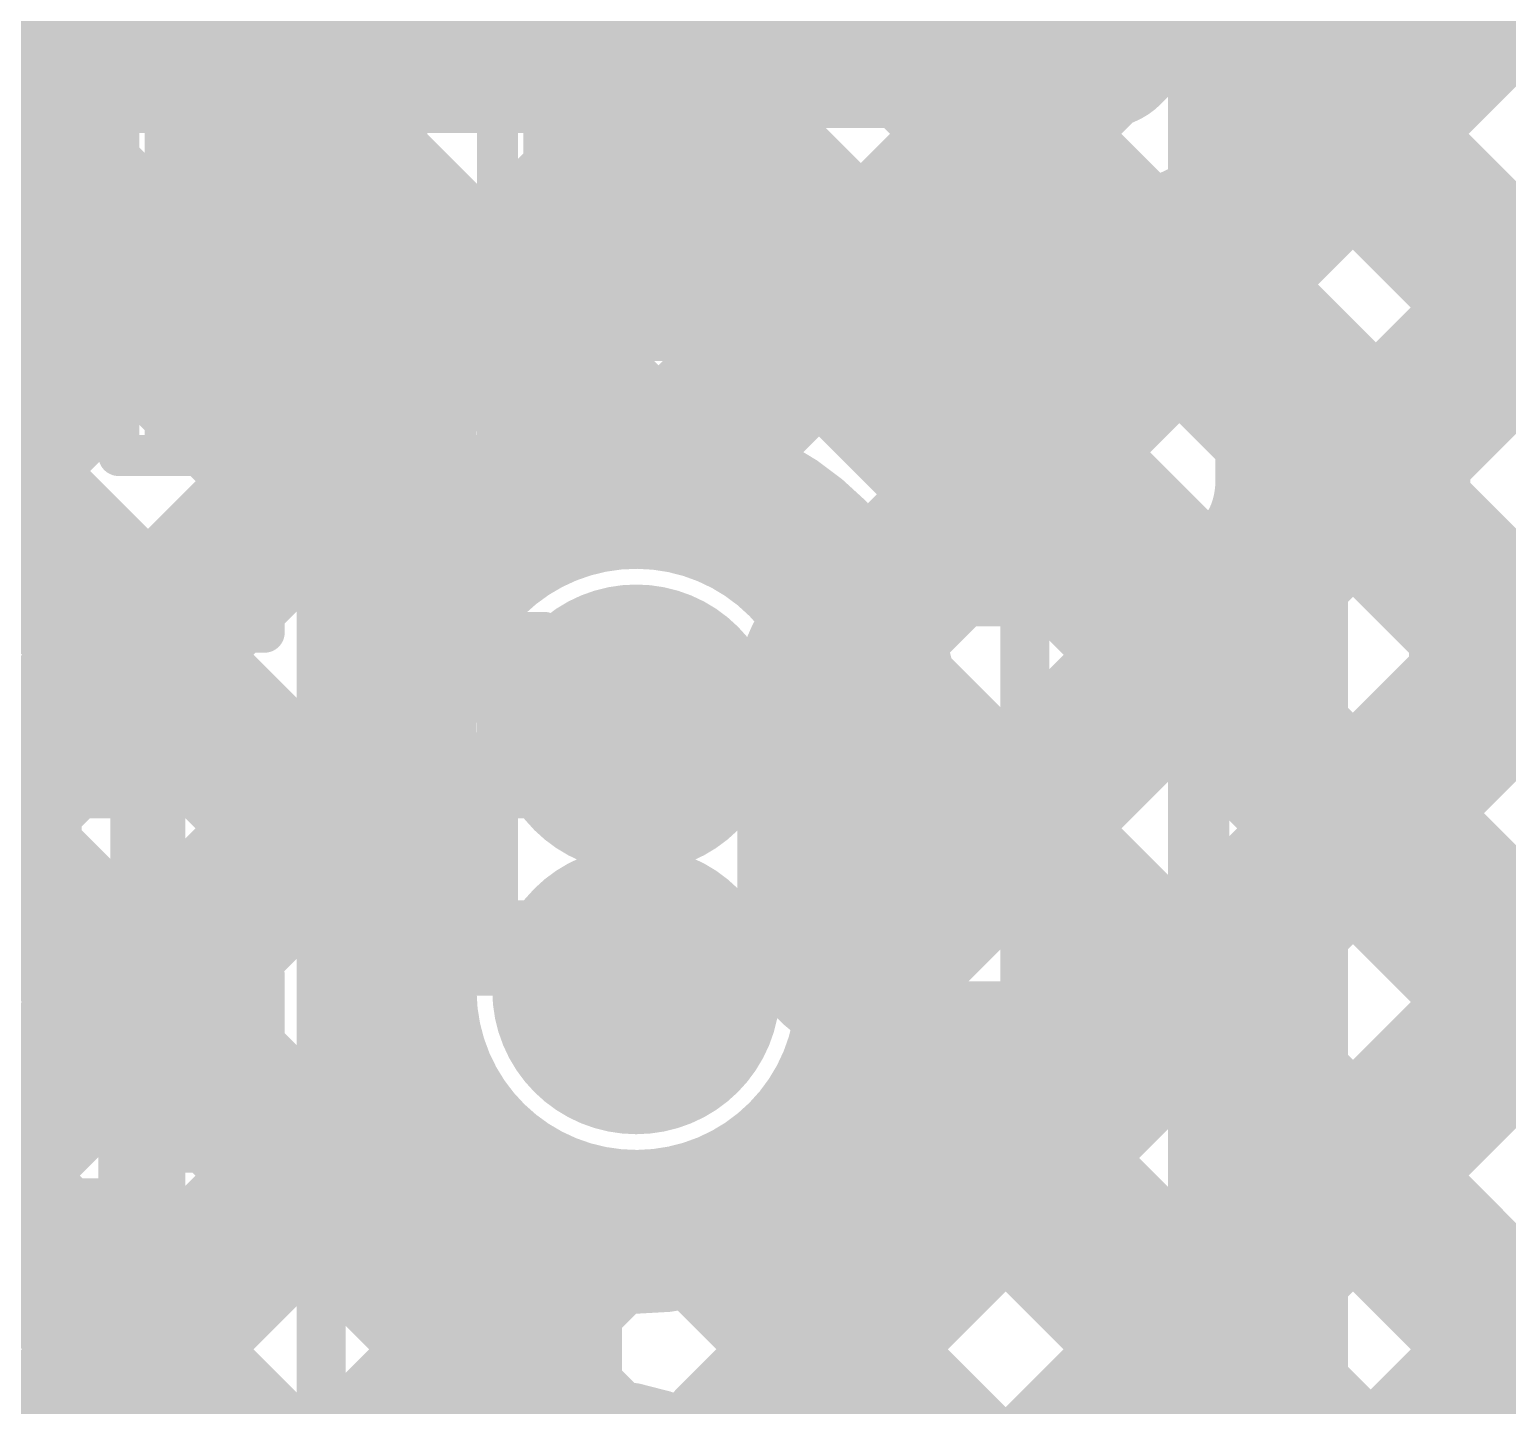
# Model space of a CAD drawing. Header units: millimetres. Extents: x 13 to 259, y -2 to 326.
# Drawn here: x 139.743 to 143.354, y 93.201 to 96.563 of the extents above; entities that cross this region are included whole.
import ezdxf

# ---------------------------------------------------------------- set-up
doc = ezdxf.new("R2010")
doc.units = ezdxf.units.MM
for name, color, linetype in [('BottomLayer', 5, 'Continuous'), ('BottomSolder', 6, 'Continuous'), ('ConnectLayer', 7, 'Continuous'), ('DrillDrawing', 1, 'Continuous'), ('Mechanical14', 56, 'Continuous'), ('MidLayer1', 16, 'Continuous'), ('MidLayer2', 76, 'Continuous'), ('MidLayer3', 90, 'Continuous'), ('MidLayer4', 156, 'Continuous'), ('MidLayer5', 130, 'Continuous'), ('MidLayer6', 216, 'Continuous'), ('MultiLayer', 9, 'Continuous'), ('TopLayer', 1, 'Continuous'), ('TopOverlay', 2, 'Continuous'), ('TopSolder', 216, 'Continuous')]:
    doc.layers.add(name, color=color, linetype=linetype)

# ---------------------------------------------------------------- blocks, each defined once
blk = doc.blocks.new('SAMTEC_ASP_127797_01_185')
at = {"layer": 'Mechanical14', "const_width": 0.1}
for points in [[(5.6134, 7.0866, -0.414214), (5.8674, 7.3406)], [(6.8326, 7.3406, -0.414214), (7.0866, 7.0866)], [(8.1534, 7.0866, -0.414214), (8.4074, 7.3406)], [(7.3406, 6.1722, -0.414214), (7.0866, 6.4262)], [(7.3406, 6.1722, -0.414214), (7.0866, 6.4262)], [(8.1534, 6.4262, -0.414214), (7.8994, 6.1722)], [(8.1534, 6.4262, -0.414214), (7.8994, 6.1722)]]:
    blk.add_lwpolyline(points, format="xyb", dxfattribs=at)
for points in [[(6.8326, 7.3406), (5.8674, 7.3406)], [(6.8326, 7.3406), (5.8674, 7.3406)], [(9.3726, 7.3406), (8.4074, 7.3406)], [(9.3726, 7.3406), (8.4074, 7.3406)], [(7.0866, 6.4262), (7.0866, 7.0866)], [(7.0866, 6.4262), (7.0866, 7.0866)], [(8.1534, 6.4262), (8.1534, 7.0866)], [(8.1534, 6.4262), (8.1534, 7.0866)], [(7.8994, 6.1722), (7.3406, 6.1722)], [(7.8994, 6.1722), (7.3406, 6.1722)], [(6.6548, 5.7404), (6.0452, 5.7404)], [(6.6548, 5.7404), (6.0452, 5.7404)], [(6.0452, 5.5994), (6.0452, 5.7404)], [(6.6548, 5.5994), (6.6548, 5.7404)], [(7.9248, 5.7404), (7.3152, 5.7404)], [(7.9248, 5.7404), (7.3152, 5.7404)], [(7.3152, 5.5994), (7.3152, 5.7404)], [(7.9248, 5.5994), (7.9248, 5.7404)], [(9.1948, 5.7404), (8.5852, 5.7404)], [(9.1948, 5.7404), (8.5852, 5.7404)], [(8.5852, 5.5994), (8.5852, 5.7404)], [(6.0452, 5.5994), (5.9309, 5.5994)], [(5.9309, 5.2438), (5.9309, 5.5994)], [(6.7691, 5.5994), (6.6548, 5.5994)], [(6.7691, 5.2438), (6.7691, 5.5994)], [(7.3152, 5.5994), (7.2009, 5.5994)], [(7.2009, 5.2438), (7.2009, 5.5994)], [(8.0391, 5.5994), (7.9248, 5.5994)], [(8.0391, 5.2438), (8.0391, 5.5994)], [(8.5852, 5.5994), (8.4709, 5.5994)], [(8.4709, 5.2438), (8.4709, 5.5994)], [(6.7691, 5.4864), (5.9309, 5.4864)], [(6.7691, 5.4864), (5.9309, 5.4864)], [(8.0391, 5.4864), (7.2009, 5.4864)], [(8.0391, 5.4864), (7.2009, 5.4864)], [(9.3091, 5.4864), (8.4709, 5.4864)], [(9.3091, 5.4864), (8.4709, 5.4864)], [(5.9309, 5.2438), (5.4991, 5.2438)], [(7.2009, 5.2438), (6.7691, 5.2438)], [(8.4709, 5.2438), (8.0391, 5.2438)], [(5.9309, 4.9162), (5.4991, 4.9162)], [(5.9309, 4.5606), (5.9309, 4.9162)], [(7.2009, 4.9162), (6.7691, 4.9162)], [(6.7691, 4.5606), (6.7691, 4.9162)], [(7.2009, 4.5606), (7.2009, 4.9162)], [(8.0391, 4.5606), (8.0391, 4.9162)], [(8.4709, 4.9162), (8.0391, 4.9162)], [(8.4709, 4.5606), (8.4709, 4.9162)], [(6.7691, 4.6736), (5.9309, 4.6736)], [(8.0391, 4.6736), (7.2009, 4.6736)], [(9.3091, 4.6736), (8.4709, 4.6736)], [(6.0452, 4.5606), (5.9309, 4.5606)], [(6.0452, 4.4196), (6.0452, 4.5606)], [(6.6548, 4.4196), (6.6548, 4.5606)], [(6.7691, 4.5606), (6.6548, 4.5606)], [(7.3152, 4.5606), (7.2009, 4.5606)], [(7.3152, 4.4196), (7.3152, 4.5606)], [(7.9248, 4.4196), (7.9248, 4.5606)], [(8.0391, 4.5606), (7.9248, 4.5606)], [(8.5852, 4.5606), (8.4709, 4.5606)], [(8.5852, 4.4196), (8.5852, 4.5606)], [(6.6548, 4.4196), (6.0452, 4.4196)], [(7.9248, 4.4196), (7.3152, 4.4196)], [(9.1948, 4.4196), (8.5852, 4.4196)]]:
    blk.add_lwpolyline(points, dxfattribs=at)
at = {"layer": 'Mechanical14', "const_width": 0.05}
for points in [[(5.8424, 7.3406, 1), (5.8924, 7.3406, 1)], [(5.8424, 7.3406, 1), (5.8924, 7.3406, 1)], [(5.8424, 7.3406, 1), (5.8924, 7.3406, 1)], [(6.8076, 7.3406, 1), (6.8576, 7.3406, 1)], [(6.8076, 7.3406, 1), (6.8576, 7.3406, 1)], [(6.8076, 7.3406, 1), (6.8576, 7.3406, 1)], [(8.3824, 7.3406, 1), (8.4324, 7.3406, 1)], [(8.3824, 7.3406, 1), (8.4324, 7.3406, 1)], [(8.3824, 7.3406, 1), (8.4324, 7.3406, 1)], [(7.0616, 7.0866, 1), (7.1116, 7.0866, 1)], [(7.0616, 7.0866, 1), (7.1116, 7.0866, 1)], [(7.0616, 7.0866, 1), (7.1116, 7.0866, 1)], [(8.1284, 7.0866, 1), (8.1784, 7.0866, 1)], [(8.1284, 7.0866, 1), (8.1784, 7.0866, 1)], [(8.1284, 7.0866, 1), (8.1784, 7.0866, 1)], [(7.0616, 6.4262, 1), (7.1116, 6.4262, 1)], [(7.0616, 6.4262, 1), (7.1116, 6.4262, 1)], [(7.0616, 6.4262, 1), (7.1116, 6.4262, 1)], [(7.0616, 6.4262, 1), (7.1116, 6.4262, 1)], [(8.1284, 6.4262, 1), (8.1784, 6.4262, 1)], [(8.1284, 6.4262, 1), (8.1784, 6.4262, 1)], [(8.1284, 6.4262, 1), (8.1784, 6.4262, 1)], [(8.1284, 6.4262, 1), (8.1784, 6.4262, 1)], [(7.3156, 6.1722, 1), (7.3656, 6.1722, 1)], [(7.3156, 6.1722, 1), (7.3656, 6.1722, 1)], [(7.3156, 6.1722, 1), (7.3656, 6.1722, 1)], [(7.3156, 6.1722, 1), (7.3656, 6.1722, 1)], [(7.8744, 6.1722, 1), (7.9244, 6.1722, 1)], [(7.8744, 6.1722, 1), (7.9244, 6.1722, 1)], [(7.8744, 6.1722, 1), (7.9244, 6.1722, 1)], [(7.8744, 6.1722, 1), (7.9244, 6.1722, 1)], [(6.0202, 5.7404, 1), (6.0702, 5.7404, 1)], [(6.0202, 5.7404, 1), (6.0702, 5.7404, 1)], [(6.0202, 5.7404, 1), (6.0702, 5.7404, 1)], [(6.6298, 5.7404, 1), (6.6798, 5.7404, 1)], [(6.6298, 5.7404, 1), (6.6798, 5.7404, 1)], [(6.6298, 5.7404, 1), (6.6798, 5.7404, 1)], [(7.2902, 5.7404, 1), (7.3402, 5.7404, 1)], [(7.2902, 5.7404, 1), (7.3402, 5.7404, 1)], [(7.2902, 5.7404, 1), (7.3402, 5.7404, 1)], [(7.8998, 5.7404, 1), (7.9498, 5.7404, 1)], [(7.8998, 5.7404, 1), (7.9498, 5.7404, 1)], [(7.8998, 5.7404, 1), (7.9498, 5.7404, 1)], [(8.5602, 5.7404, 1), (8.6102, 5.7404, 1)], [(8.5602, 5.7404, 1), (8.6102, 5.7404, 1)], [(8.5602, 5.7404, 1), (8.6102, 5.7404, 1)], [(5.9059, 5.5994, 1), (5.9559, 5.5994, 1)], [(5.9059, 5.5994, 1), (5.9559, 5.5994, 1)], [(6.0202, 5.5994, 1), (6.0702, 5.5994, 1)], [(6.0202, 5.5994, 1), (6.0702, 5.5994, 1)], [(6.6298, 5.5994, 1), (6.6798, 5.5994, 1)], [(6.6298, 5.5994, 1), (6.6798, 5.5994, 1)], [(6.7441, 5.5994, 1), (6.7941, 5.5994, 1)], [(6.7441, 5.5994, 1), (6.7941, 5.5994, 1)], [(7.1759, 5.5994, 1), (7.2259, 5.5994, 1)], [(7.1759, 5.5994, 1), (7.2259, 5.5994, 1)], [(7.2902, 5.5994, 1), (7.3402, 5.5994, 1)], [(7.2902, 5.5994, 1), (7.3402, 5.5994, 1)], [(7.8998, 5.5994, 1), (7.9498, 5.5994, 1)], [(7.8998, 5.5994, 1), (7.9498, 5.5994, 1)], [(8.0141, 5.5994, 1), (8.0641, 5.5994, 1)], [(8.0141, 5.5994, 1), (8.0641, 5.5994, 1)], [(8.4459, 5.5994, 1), (8.4959, 5.5994, 1)], [(8.4459, 5.5994, 1), (8.4959, 5.5994, 1)], [(8.5602, 5.5994, 1), (8.6102, 5.5994, 1)], [(8.5602, 5.5994, 1), (8.6102, 5.5994, 1)], [(5.9059, 5.4864, 1), (5.9559, 5.4864, 1)], [(5.9059, 5.4864, 1), (5.9559, 5.4864, 1)], [(6.7441, 5.4864, 1), (6.7941, 5.4864, 1)], [(6.7441, 5.4864, 1), (6.7941, 5.4864, 1)], [(7.1759, 5.4864, 1), (7.2259, 5.4864, 1)], [(7.1759, 5.4864, 1), (7.2259, 5.4864, 1)], [(8.0141, 5.4864, 1), (8.0641, 5.4864, 1)], [(8.0141, 5.4864, 1), (8.0641, 5.4864, 1)], [(8.4459, 5.4864, 1), (8.4959, 5.4864, 1)], [(8.4459, 5.4864, 1), (8.4959, 5.4864, 1)], [(5.9059, 5.2438, 1), (5.9559, 5.2438, 1)], [(5.9059, 5.2438, 1), (5.9559, 5.2438, 1)], [(6.7441, 5.2438, 1), (6.7941, 5.2438, 1)], [(6.7441, 5.2438, 1), (6.7941, 5.2438, 1)], [(7.1759, 5.2438, 1), (7.2259, 5.2438, 1)], [(7.1759, 5.2438, 1), (7.2259, 5.2438, 1)], [(8.0141, 5.2438, 1), (8.0641, 5.2438, 1)], [(8.0141, 5.2438, 1), (8.0641, 5.2438, 1)], [(8.4459, 5.2438, 1), (8.4959, 5.2438, 1)], [(8.4459, 5.2438, 1), (8.4959, 5.2438, 1)], [(5.9059, 4.9162, 1), (5.9559, 4.9162, 1)], [(5.9059, 4.9162, 1), (5.9559, 4.9162, 1)], [(6.7441, 4.9162, 1), (6.7941, 4.9162, 1)], [(6.7441, 4.9162, 1), (6.7941, 4.9162, 1)], [(7.1759, 4.9162, 1), (7.2259, 4.9162, 1)], [(7.1759, 4.9162, 1), (7.2259, 4.9162, 1)], [(8.0141, 4.9162, 1), (8.0641, 4.9162, 1)], [(8.0141, 4.9162, 1), (8.0641, 4.9162, 1)], [(8.4459, 4.9162, 1), (8.4959, 4.9162, 1)], [(8.4459, 4.9162, 1), (8.4959, 4.9162, 1)], [(5.9059, 4.6736, 1), (5.9559, 4.6736, 1)], [(6.7441, 4.6736, 1), (6.7941, 4.6736, 1)], [(7.1759, 4.6736, 1), (7.2259, 4.6736, 1)], [(8.0141, 4.6736, 1), (8.0641, 4.6736, 1)], [(8.4459, 4.6736, 1), (8.4959, 4.6736, 1)], [(5.9059, 4.5606, 1), (5.9559, 4.5606, 1)], [(5.9059, 4.5606, 1), (5.9559, 4.5606, 1)], [(6.0202, 4.5606, 1), (6.0702, 4.5606, 1)], [(6.0202, 4.5606, 1), (6.0702, 4.5606, 1)], [(6.6298, 4.5606, 1), (6.6798, 4.5606, 1)], [(6.6298, 4.5606, 1), (6.6798, 4.5606, 1)], [(6.7441, 4.5606, 1), (6.7941, 4.5606, 1)], [(6.7441, 4.5606, 1), (6.7941, 4.5606, 1)], [(7.1759, 4.5606, 1), (7.2259, 4.5606, 1)], [(7.1759, 4.5606, 1), (7.2259, 4.5606, 1)], [(7.2902, 4.5606, 1), (7.3402, 4.5606, 1)], [(7.2902, 4.5606, 1), (7.3402, 4.5606, 1)], [(7.8998, 4.5606, 1), (7.9498, 4.5606, 1)], [(7.8998, 4.5606, 1), (7.9498, 4.5606, 1)], [(8.0141, 4.5606, 1), (8.0641, 4.5606, 1)], [(8.0141, 4.5606, 1), (8.0641, 4.5606, 1)], [(8.4459, 4.5606, 1), (8.4959, 4.5606, 1)], [(8.4459, 4.5606, 1), (8.4959, 4.5606, 1)], [(8.5602, 4.5606, 1), (8.6102, 4.5606, 1)], [(8.5602, 4.5606, 1), (8.6102, 4.5606, 1)], [(6.0202, 4.4196, 1), (6.0702, 4.4196, 1)], [(6.0202, 4.4196, 1), (6.0702, 4.4196, 1)], [(6.6298, 4.4196, 1), (6.6798, 4.4196, 1)], [(6.6298, 4.4196, 1), (6.6798, 4.4196, 1)], [(7.2902, 4.4196, 1), (7.3402, 4.4196, 1)], [(7.2902, 4.4196, 1), (7.3402, 4.4196, 1)], [(7.8998, 4.4196, 1), (7.9498, 4.4196, 1)], [(7.8998, 4.4196, 1), (7.9498, 4.4196, 1)], [(8.5602, 4.4196, 1), (8.6102, 4.4196, 1)], [(8.5602, 4.4196, 1), (8.6102, 4.4196, 1)]]:
    blk.add_lwpolyline(points, format="xyb", close=True, dxfattribs=at)
at = {"layer": 'TopOverlay', "const_width": 0.2}
for points in [[(5.6134, 7.0866, -0.414214), (5.8674, 7.3406)], [(6.8326, 7.3406, -0.414214), (7.0866, 7.0866)], [(8.1534, 7.0866, -0.414214), (8.4074, 7.3406)], [(7.3406, 6.1722, -0.414214), (7.0866, 6.4262)], [(7.3406, 6.1722, -0.414214), (7.0866, 6.4262)], [(8.1534, 6.4262, -0.414214), (7.8994, 6.1722)], [(8.1534, 6.4262, -0.414214), (7.8994, 6.1722)]]:
    blk.add_lwpolyline(points, format="xyb", dxfattribs=at)
for points in [[(6.8326, 7.3406), (5.8674, 7.3406)], [(6.8326, 7.3406), (5.8674, 7.3406)], [(9.3726, 7.3406), (8.4074, 7.3406)], [(9.3726, 7.3406), (8.4074, 7.3406)], [(7.0866, 6.4262), (7.0866, 7.0866)], [(7.0866, 6.4262), (7.0866, 7.0866)], [(8.1534, 6.4262), (8.1534, 7.0866)], [(8.1534, 6.4262), (8.1534, 7.0866)], [(7.8994, 6.1722), (7.3406, 6.1722)], [(7.8994, 6.1722), (7.3406, 6.1722)]]:
    blk.add_lwpolyline(points, dxfattribs=at)
at = {"layer": 'TopOverlay', "const_width": 0.1}
for points in [[(5.8174, 7.3406, 1), (5.9174, 7.3406, 1)], [(5.8174, 7.3406, 1), (5.9174, 7.3406, 1)], [(5.8174, 7.3406, 1), (5.9174, 7.3406, 1)], [(6.7826, 7.3406, 1), (6.8826, 7.3406, 1)], [(6.7826, 7.3406, 1), (6.8826, 7.3406, 1)], [(6.7826, 7.3406, 1), (6.8826, 7.3406, 1)], [(8.3574, 7.3406, 1), (8.4574, 7.3406, 1)], [(8.3574, 7.3406, 1), (8.4574, 7.3406, 1)], [(8.3574, 7.3406, 1), (8.4574, 7.3406, 1)], [(7.0366, 7.0866, 1), (7.1366, 7.0866, 1)], [(7.0366, 7.0866, 1), (7.1366, 7.0866, 1)], [(7.0366, 7.0866, 1), (7.1366, 7.0866, 1)], [(8.1034, 7.0866, 1), (8.2034, 7.0866, 1)], [(8.1034, 7.0866, 1), (8.2034, 7.0866, 1)], [(8.1034, 7.0866, 1), (8.2034, 7.0866, 1)], [(7.0366, 6.4262, 1), (7.1366, 6.4262, 1)], [(7.0366, 6.4262, 1), (7.1366, 6.4262, 1)], [(7.0366, 6.4262, 1), (7.1366, 6.4262, 1)], [(7.0366, 6.4262, 1), (7.1366, 6.4262, 1)], [(8.1034, 6.4262, 1), (8.2034, 6.4262, 1)], [(8.1034, 6.4262, 1), (8.2034, 6.4262, 1)], [(8.1034, 6.4262, 1), (8.2034, 6.4262, 1)], [(8.1034, 6.4262, 1), (8.2034, 6.4262, 1)], [(7.2906, 6.1722, 1), (7.3906, 6.1722, 1)], [(7.2906, 6.1722, 1), (7.3906, 6.1722, 1)], [(7.2906, 6.1722, 1), (7.3906, 6.1722, 1)], [(7.2906, 6.1722, 1), (7.3906, 6.1722, 1)], [(7.8494, 6.1722, 1), (7.9494, 6.1722, 1)], [(7.8494, 6.1722, 1), (7.9494, 6.1722, 1)], [(7.8494, 6.1722, 1), (7.9494, 6.1722, 1)], [(7.8494, 6.1722, 1), (7.9494, 6.1722, 1)]]:
    blk.add_lwpolyline(points, format="xyb", close=True, dxfattribs=at)

msp = doc.modelspace()

# ---------------------------------------------------------------- linework, layer by layer
at = {"layer": 'BottomLayer', "const_width": 0.25}
for points in [[(141.1, 94.855, 1), (141.35, 94.855, 1)], [(141.1, 94.215, 1), (141.35, 94.215, 1)]]:
    msp.add_lwpolyline(points, format="xyb", close=True, dxfattribs=at)
at = {"layer": 'BottomSolder', "const_width": 0.3516}
for points in [[(141.0492, 94.855, 1), (141.4008, 94.855, 1)], [(141.0492, 94.215, 1), (141.4008, 94.215, 1)]]:
    msp.add_lwpolyline(points, format="xyb", close=True, dxfattribs=at)
at = {"layer": 'ConnectLayer', "const_width": 0.4}
for points in [[(138.995, 95.7201), (150.219, 106.9441)], [(138.995, 95.7201), (150.219, 106.9441)], [(133.8605, 106.2725), (143.6723, 96.4607)], [(133.8605, 106.2725), (143.6723, 96.4607)], [(134.035, 106.098), (143.6723, 96.4607)], [(138.995, 95.7201), (146.51, 103.2351)], [(138.7288, 94.6053), (146.957, 102.8336)], [(138.7288, 94.6053), (146.957, 102.8336)], [(138.7288, 94.6053), (146.51, 102.3866)], [(139.1481, 94.1761), (146.9226, 101.9506)], [(139.1481, 94.1761), (146.9226, 101.9506)], [(139.1481, 94.1761), (146.51, 101.5381)], [(139.1214, 100.1631), (145.6561, 93.6283)], [(139.1214, 100.1631), (145.6561, 93.6283)], [(139.1214, 100.1631), (145.6561, 93.6283)], [(139.1353, 99.3006), (144.9982, 93.4378)], [(139.1353, 99.3006), (144.9982, 93.4378)], [(139.1353, 99.3006), (144.9982, 93.4378)], [(137.8498, 98.8891), (141.2985, 95.4404)], [(137.8498, 98.8891), (141.2985, 95.4404)], [(137.8498, 98.8891), (141.2985, 95.4404)], [(138.9374, 98.6501), (143.9691, 93.6183)], [(138.9374, 98.6501), (143.9691, 93.6183)], [(138.9374, 98.6501), (143.9691, 93.6183)], [(141.6643, 92.4497), (147.5574, 98.3428)], [(141.6643, 92.4497), (147.5574, 98.3428)], [(137.868, 98.0224), (140.7239, 95.1664)], [(137.868, 98.0224), (140.7239, 95.1664)], [(137.868, 98.0224), (140.7239, 95.1664)], [(141.2642, 95.4437), (143.762, 97.9416)], [(141.2642, 95.4437), (143.762, 97.9416)], [(141.2642, 95.4437), (143.762, 97.9416)], [(137.6642, 97.3776), (140.6593, 94.3825)], [(137.6642, 97.3776), (140.6593, 94.3825)], [(137.6642, 97.3776), (140.6593, 94.3825)], [(141.6643, 92.4497), (146.51, 97.2954)], [(142.7486, 96.1408), (143.6949, 97.0872)], [(141.764, 95.095), (143.7201, 97.0511)], [(141.764, 95.095), (143.7201, 97.0511)], [(141.764, 95.095), (143.7201, 97.0511)], [(141.764, 95.095), (143.7201, 97.0511)], [(141.6643, 92.4497), (146.05, 96.8354)], [(143.3704, 96.7626), (143.6723, 96.4607)], [(142.9461, 96.3384), (145.6561, 93.6283)], [(141.8099, 94.2924), (143.6076, 96.0901)], [(141.8099, 94.2924), (143.6076, 96.0901)], [(141.8099, 94.2924), (143.6076, 96.0901)], [(141.8099, 94.2924), (143.6076, 96.0901)], [(142.448, 95.988), (144.9982, 93.4378)], [(137.9103, 95.9817), (142.3657, 95.9817)], [(138.7288, 94.6053), (140.1051, 95.9817)], [(139.0602, 95.9817), (140.6593, 94.3825)], [(139.1481, 94.1761), (140.9537, 95.9817)], [(139.9087, 95.9817), (140.7239, 95.1664)], [(140.7572, 95.9817), (141.2985, 95.4404)], [(141.2642, 95.4437), (141.8022, 95.9817)], [(141.6057, 95.9817), (143.9691, 93.6183)], [(141.3617, 92.9957), (143.9904, 95.6243)], [(141.3617, 92.9957), (143.9904, 95.6243)], [(141.3617, 92.9957), (143.9904, 95.6243)], [(141.3617, 92.9957), (143.9904, 95.6243)], [(139.1181, 95.0752), (141.1255, 93.0678)], [(139.1181, 95.0752), (141.1255, 93.0678)], [(139.1181, 95.0752), (141.1255, 93.0678)], [(139.1181, 95.0752), (141.1255, 93.0678)], [(141.5403, 91.4771), (144.972, 94.9089)], [(141.5403, 91.4771), (144.972, 94.9089)], [(141.5403, 91.4771), (144.972, 94.9089)], [(141.8105, 94.9284), (143.6042, 93.1347)], [(141.8105, 94.9284), (143.6042, 93.1347)], [(141.8105, 94.9284), (143.6042, 93.1347)], [(141.8105, 94.9284), (143.6042, 93.1347)], [(143.0371, 92.974), (144.972, 94.9089)], [(137.7278, 91.9073), (140.6363, 94.8159)], [(137.7278, 91.9073), (140.6363, 94.8159)], [(137.7278, 91.9073), (140.6363, 94.8159)], [(138.5362, 92.7157), (140.6363, 94.8159)], [(139.1404, 94.2044), (140.5662, 92.7786)], [(139.1404, 94.2044), (140.5662, 92.7786)], [(139.1404, 94.2044), (140.5662, 92.7786)], [(139.1404, 94.2044), (140.5662, 92.7786)], [(141.8014, 94.089), (143.7077, 92.1827)], [(141.8014, 94.089), (143.7077, 92.1827)], [(141.8014, 94.089), (143.7077, 92.1827)], [(141.8014, 94.089), (142.9164, 92.974)], [(137.4632, 90.7941), (140.6738, 94.0048)], [(137.4632, 90.7941), (140.6738, 94.0048)], [(137.4632, 90.7941), (140.6738, 94.0048)], [(139.2289, 92.5598), (140.6738, 94.0048)], [(141.3926, 93.6493), (143.748, 91.2939)], [(141.3926, 93.6493), (143.748, 91.2939)], [(141.3926, 93.6493), (143.748, 91.2939)], [(141.3926, 93.6493), (142.3728, 92.6691)], [(138.1921, 90.6745), (141.1477, 93.6301)], [(138.1921, 90.6745), (141.1477, 93.6301)], [(138.1921, 90.6745), (141.1477, 93.6301)], [(139.6531, 92.1356), (141.1477, 93.6301)]]:
    msp.add_lwpolyline(points, dxfattribs=at)
at = {"layer": 'ConnectLayer', "const_width": 0.2}
for points in [[(142.8461, 96.3384, 1), (143.0461, 96.3384, 1)], [(142.6476, 96.1399, 1), (142.8476, 96.1399, 1)], [(142.6486, 96.1408, 1), (142.8486, 96.1408, 1)], [(142.6486, 96.1408, 1), (142.8486, 96.1408, 1)], [(142.348, 95.988, 1), (142.548, 95.988, 1)], [(139.8087, 95.9817, 1), (140.0087, 95.9817, 1)], [(140.0051, 95.9817, 1), (140.2051, 95.9817, 1)], [(140.6572, 95.9817, 1), (140.8572, 95.9817, 1)], [(140.8537, 95.9817, 1), (141.0537, 95.9817, 1)], [(141.5057, 95.9817, 1), (141.7057, 95.9817, 1)], [(141.7022, 95.9817, 1), (141.9022, 95.9817, 1)], [(142.2657, 95.9817, 1), (142.4657, 95.9817, 1)], [(142.2657, 95.9817, 1), (142.4657, 95.9817, 1)], [(142.2657, 95.9817, 1), (142.4657, 95.9817, 1)], [(141.1642, 95.4437, 1), (141.3642, 95.4437, 1)], [(141.1642, 95.4437, 1), (141.3642, 95.4437, 1)], [(141.1642, 95.4437, 1), (141.3642, 95.4437, 1)], [(141.1642, 95.4437, 1), (141.3642, 95.4437, 1)], [(141.1985, 95.4404, 1), (141.3985, 95.4404, 1)], [(141.1985, 95.4404, 1), (141.3985, 95.4404, 1)], [(141.1985, 95.4404, 1), (141.3985, 95.4404, 1)], [(141.1985, 95.4404, 1), (141.3985, 95.4404, 1)], [(140.6239, 95.1664, 1), (140.8239, 95.1664, 1)], [(140.6239, 95.1664, 1), (140.8239, 95.1664, 1)], [(140.6239, 95.1664, 1), (140.8239, 95.1664, 1)], [(140.6239, 95.1664, 1), (140.8239, 95.1664, 1)], [(141.664, 95.095, 1), (141.864, 95.095, 1)], [(141.664, 95.095, 1), (141.864, 95.095, 1)], [(141.664, 95.095, 1), (141.864, 95.095, 1)], [(141.664, 95.095, 1), (141.864, 95.095, 1)], [(141.7105, 94.9284, 1), (141.9105, 94.9284, 1)], [(141.7105, 94.9284, 1), (141.9105, 94.9284, 1)], [(141.7105, 94.9284, 1), (141.9105, 94.9284, 1)], [(141.7105, 94.9284, 1), (141.9105, 94.9284, 1)], [(141.715, 94.855, 1), (141.915, 94.855, 1)], [(141.715, 94.855, 1), (141.915, 94.855, 1)], [(141.715, 94.855, 1), (141.915, 94.855, 1)], [(141.715, 94.855, 1), (141.915, 94.855, 1)], [(141.715, 94.855, 1), (141.915, 94.855, 1)], [(141.715, 94.855, 1), (141.915, 94.855, 1)], [(141.715, 94.855, 1), (141.915, 94.855, 1)], [(141.715, 94.855, 1), (141.915, 94.855, 1)], [(140.5363, 94.8159, 1), (140.7363, 94.8159, 1)], [(140.5363, 94.8159, 1), (140.7363, 94.8159, 1)], [(140.5363, 94.8159, 1), (140.7363, 94.8159, 1)], [(140.5363, 94.8159, 1), (140.7363, 94.8159, 1)], [(140.6294, 94.535, 1), (140.8294, 94.535, 1)], [(140.6294, 94.535, 1), (140.8294, 94.535, 1)], [(140.6294, 94.535, 1), (140.8294, 94.535, 1)], [(140.6294, 94.535, 1), (140.8294, 94.535, 1)], [(140.6294, 94.535, 1), (140.8294, 94.535, 1)], [(140.6294, 94.535, 1), (140.8294, 94.535, 1)], [(140.6294, 94.535, 1), (140.8294, 94.535, 1)], [(140.6294, 94.535, 1), (140.8294, 94.535, 1)], [(141.6207, 94.535, 1), (141.8207, 94.535, 1)], [(141.6207, 94.535, 1), (141.8207, 94.535, 1)], [(141.6207, 94.535, 1), (141.8207, 94.535, 1)], [(141.6207, 94.535, 1), (141.8207, 94.535, 1)], [(141.6207, 94.535, 1), (141.8207, 94.535, 1)], [(141.6207, 94.535, 1), (141.8207, 94.535, 1)], [(141.6207, 94.535, 1), (141.8207, 94.535, 1)], [(141.6207, 94.535, 1), (141.8207, 94.535, 1)], [(140.5593, 94.3825, 1), (140.7593, 94.3825, 1)], [(140.5593, 94.3825, 1), (140.7593, 94.3825, 1)], [(140.5593, 94.3825, 1), (140.7593, 94.3825, 1)], [(140.5593, 94.3825, 1), (140.7593, 94.3825, 1)], [(141.7099, 94.2924, 1), (141.9099, 94.2924, 1)], [(141.7099, 94.2924, 1), (141.9099, 94.2924, 1)], [(141.7099, 94.2924, 1), (141.9099, 94.2924, 1)], [(141.7099, 94.2924, 1), (141.9099, 94.2924, 1)], [(141.715, 94.215, 1), (141.915, 94.215, 1)], [(141.715, 94.215, 1), (141.915, 94.215, 1)], [(141.715, 94.215, 1), (141.915, 94.215, 1)], [(141.715, 94.215, 1), (141.915, 94.215, 1)], [(141.715, 94.215, 1), (141.915, 94.215, 1)], [(141.715, 94.215, 1), (141.915, 94.215, 1)], [(141.715, 94.215, 1), (141.915, 94.215, 1)], [(141.715, 94.215, 1), (141.915, 94.215, 1)], [(141.7014, 94.089, 1), (141.9014, 94.089, 1)], [(141.7014, 94.089, 1), (141.9014, 94.089, 1)], [(141.7014, 94.089, 1), (141.9014, 94.089, 1)], [(141.7014, 94.089, 1), (141.9014, 94.089, 1)], [(140.5738, 94.0048, 1), (140.7738, 94.0048, 1)], [(140.5738, 94.0048, 1), (140.7738, 94.0048, 1)], [(140.5738, 94.0048, 1), (140.7738, 94.0048, 1)], [(140.5738, 94.0048, 1), (140.7738, 94.0048, 1)], [(141.2926, 93.6493, 1), (141.4926, 93.6493, 1)], [(141.2926, 93.6493, 1), (141.4926, 93.6493, 1)], [(141.2926, 93.6493, 1), (141.4926, 93.6493, 1)], [(141.2926, 93.6493, 1), (141.4926, 93.6493, 1)], [(141.0477, 93.6301, 1), (141.2477, 93.6301, 1)], [(141.0477, 93.6301, 1), (141.2477, 93.6301, 1)], [(141.0477, 93.6301, 1), (141.2477, 93.6301, 1)], [(141.0477, 93.6301, 1), (141.2477, 93.6301, 1)], [(141.0255, 93.0678, 1), (141.2255, 93.0678, 1)], [(141.0255, 93.0678, 1), (141.2255, 93.0678, 1)], [(141.0255, 93.0678, 1), (141.2255, 93.0678, 1)], [(141.0255, 93.0678, 1), (141.2255, 93.0678, 1)]]:
    msp.add_lwpolyline(points, format="xyb", close=True, dxfattribs=at)
at = {"layer": 'ConnectLayer', "const_width": 0.4}
for points in [[(142.7486, 96.1408, -0.199574), (142.3657, 95.9817)], [(142.7476, 96.1399, -0.198912), (142.3657, 95.9817)], [(140.7294, 94.535, -1.337279), (141.815, 94.855)], [(140.7294, 94.535, -1.337279), (141.815, 94.855)], [(140.7294, 94.535, -1.337279), (141.815, 94.855)], [(140.7294, 94.535, -1.337279), (141.815, 94.855)], [(141.815, 94.855, -0.144304), (141.7207, 94.535)], [(141.815, 94.855, -0.144304), (141.7207, 94.535)], [(141.815, 94.855, -0.144304), (141.7207, 94.535)], [(141.815, 94.855, -0.144304), (141.7207, 94.535)], [(141.815, 94.215, -1.337279), (140.7294, 94.535)], [(141.815, 94.215, -1.337279), (140.7294, 94.535)], [(141.815, 94.215, -1.337279), (140.7294, 94.535)], [(141.815, 94.215, -1.337279), (140.7294, 94.535)], [(141.7207, 94.535, -0.144304), (141.815, 94.215)], [(141.7207, 94.535, -0.144304), (141.815, 94.215)], [(141.7207, 94.535, -0.144304), (141.815, 94.215)], [(141.7207, 94.535, -0.144304), (141.815, 94.215)], [(140.5794, 92.16, -1.337279), (141.665, 92.48)], [(140.5794, 92.16, -1.337279), (141.665, 92.48)], [(140.5794, 92.16, -1.337279), (141.665, 92.48)], [(140.5794, 92.16, -1.337279), (141.665, 92.48)]]:
    msp.add_lwpolyline(points, format="xyb", dxfattribs=at)
at = {"layer": 'DrillDrawing', "const_width": 0.0508}
for points in [[(141.098, 94.982), (141.098, 95.109)], [(141.098, 95.109), (141.352, 95.109)], [(141.352, 94.982), (141.352, 95.109)], [(140.971, 94.728), (140.971, 94.982)], [(140.971, 94.982), (141.098, 94.982)], [(141.352, 94.982), (141.479, 94.982)], [(141.479, 94.728), (141.479, 94.982)], [(140.971, 94.728), (141.098, 94.728)], [(141.098, 94.601), (141.098, 94.728)], [(141.352, 94.728), (141.479, 94.728)], [(141.352, 94.601), (141.352, 94.728)], [(141.098, 94.601), (141.352, 94.601)], [(141.098, 94.342), (141.098, 94.469)], [(141.098, 94.469), (141.352, 94.469)], [(141.352, 94.342), (141.352, 94.469)], [(140.971, 94.088), (140.971, 94.342)], [(140.971, 94.342), (141.098, 94.342)], [(141.352, 94.342), (141.479, 94.342)], [(141.479, 94.088), (141.479, 94.342)], [(140.971, 94.088), (141.098, 94.088)], [(141.098, 93.961), (141.098, 94.088)], [(141.352, 94.088), (141.479, 94.088)], [(141.352, 93.961), (141.352, 94.088)], [(141.098, 93.961), (141.352, 93.961)]]:
    msp.add_lwpolyline(points, dxfattribs=at)
at = {"layer": 'DrillDrawing', "const_width": 0.0254}
for points in [[(141.0853, 95.109, 1), (141.1107, 95.109, 1)], [(141.0853, 95.109, 1), (141.1107, 95.109, 1)], [(141.3393, 95.109, 1), (141.3647, 95.109, 1)], [(141.3393, 95.109, 1), (141.3647, 95.109, 1)], [(140.9583, 94.982, 1), (140.9837, 94.982, 1)], [(140.9583, 94.982, 1), (140.9837, 94.982, 1)], [(141.0853, 94.982, 1), (141.1107, 94.982, 1)], [(141.0853, 94.982, 1), (141.1107, 94.982, 1)], [(141.3393, 94.982, 1), (141.3647, 94.982, 1)], [(141.3393, 94.982, 1), (141.3647, 94.982, 1)], [(141.4663, 94.982, 1), (141.4917, 94.982, 1)], [(141.4663, 94.982, 1), (141.4917, 94.982, 1)], [(140.9583, 94.728, 1), (140.9837, 94.728, 1)], [(140.9583, 94.728, 1), (140.9837, 94.728, 1)], [(141.0853, 94.728, 1), (141.1107, 94.728, 1)], [(141.0853, 94.728, 1), (141.1107, 94.728, 1)], [(141.3393, 94.728, 1), (141.3647, 94.728, 1)], [(141.3393, 94.728, 1), (141.3647, 94.728, 1)], [(141.4663, 94.728, 1), (141.4917, 94.728, 1)], [(141.4663, 94.728, 1), (141.4917, 94.728, 1)], [(141.0853, 94.601, 1), (141.1107, 94.601, 1)], [(141.0853, 94.601, 1), (141.1107, 94.601, 1)], [(141.3393, 94.601, 1), (141.3647, 94.601, 1)], [(141.3393, 94.601, 1), (141.3647, 94.601, 1)], [(141.0853, 94.469, 1), (141.1107, 94.469, 1)], [(141.0853, 94.469, 1), (141.1107, 94.469, 1)], [(141.3393, 94.469, 1), (141.3647, 94.469, 1)], [(141.3393, 94.469, 1), (141.3647, 94.469, 1)], [(140.9583, 94.342, 1), (140.9837, 94.342, 1)], [(140.9583, 94.342, 1), (140.9837, 94.342, 1)], [(141.0853, 94.342, 1), (141.1107, 94.342, 1)], [(141.0853, 94.342, 1), (141.1107, 94.342, 1)], [(141.3393, 94.342, 1), (141.3647, 94.342, 1)], [(141.3393, 94.342, 1), (141.3647, 94.342, 1)], [(141.4663, 94.342, 1), (141.4917, 94.342, 1)], [(141.4663, 94.342, 1), (141.4917, 94.342, 1)], [(140.9583, 94.088, 1), (140.9837, 94.088, 1)], [(140.9583, 94.088, 1), (140.9837, 94.088, 1)], [(141.0853, 94.088, 1), (141.1107, 94.088, 1)], [(141.0853, 94.088, 1), (141.1107, 94.088, 1)], [(141.3393, 94.088, 1), (141.3647, 94.088, 1)], [(141.3393, 94.088, 1), (141.3647, 94.088, 1)], [(141.4663, 94.088, 1), (141.4917, 94.088, 1)], [(141.4663, 94.088, 1), (141.4917, 94.088, 1)], [(141.0853, 93.961, 1), (141.1107, 93.961, 1)], [(141.0853, 93.961, 1), (141.1107, 93.961, 1)], [(141.3393, 93.961, 1), (141.3647, 93.961, 1)], [(141.3393, 93.961, 1), (141.3647, 93.961, 1)]]:
    msp.add_lwpolyline(points, format="xyb", close=True, dxfattribs=at)
at = {"layer": 'MidLayer1', "const_width": 0.25}
for points in [[(141.1, 94.855, 1), (141.35, 94.855, 1)], [(141.1, 94.215, 1), (141.35, 94.215, 1)]]:
    msp.add_lwpolyline(points, format="xyb", close=True, dxfattribs=at)
at = {"layer": 'MidLayer2', "const_width": 0.12}
for points in [[(139.9526, 96.7), (140.775, 95.8775)], [(138.1927, 96.38), (139.8201, 96.38)], [(139.8201, 96.38), (140.4551, 95.745)], [(139.1701, 96.12), (140, 95.2901)], [(140.775, 92.85), (140.775, 95.8775)], [(140.4551, 92.9489), (140.4551, 95.745)], [(140, 91.4225), (140, 95.2901)], [(141.225, 94.855), (141.3025, 94.855)], [(141.3025, 94.855), (141.4625, 94.695)], [(141.4625, 94.695), (141.9326, 94.695)], [(141.9326, 94.695), (143.7409, 92.8867)], [(141.3025, 94.215), (141.4625, 94.375)], [(141.4625, 94.375), (141.8, 94.375)], [(141.8, 94.375), (143.4209, 92.7542)], [(141.225, 94.215), (141.3025, 94.215)]]:
    msp.add_lwpolyline(points, dxfattribs=at)
at = {"layer": 'MidLayer2'}
for points, const_width in [([(139.7901, 96.38, 1), (139.8501, 96.38, 1)], 0.06), ([(139.7901, 96.38, 1), (139.8501, 96.38, 1)], 0.06), ([(140.745, 95.8775, 1), (140.805, 95.8775, 1)], 0.06), ([(140.745, 95.8775, 1), (140.805, 95.8775, 1)], 0.06), ([(140.4251, 95.745, 1), (140.4851, 95.745, 1)], 0.06), ([(140.4251, 95.745, 1), (140.4851, 95.745, 1)], 0.06), ([(139.9701, 95.2901, 1), (140.03, 95.2901, 1)], 0.06), ([(139.9701, 95.2901, 1), (140.03, 95.2901, 1)], 0.06), ([(141.1, 94.855, 1), (141.35, 94.855, 1)], 0.25), ([(141.195, 94.855, 1), (141.255, 94.855, 1)], 0.06), ([(141.2725, 94.855, 1), (141.3325, 94.855, 1)], 0.06), ([(141.2725, 94.855, 1), (141.3325, 94.855, 1)], 0.06), ([(141.4325, 94.695, 1), (141.4925, 94.695, 1)], 0.06), ([(141.4325, 94.695, 1), (141.4925, 94.695, 1)], 0.06), ([(141.9026, 94.695, 1), (141.9626, 94.695, 1)], 0.06), ([(141.9026, 94.695, 1), (141.9626, 94.695, 1)], 0.06), ([(141.1, 94.215, 1), (141.35, 94.215, 1)], 0.25), ([(141.4325, 94.375, 1), (141.4925, 94.375, 1)], 0.06), ([(141.4325, 94.375, 1), (141.4925, 94.375, 1)], 0.06), ([(141.77, 94.375, 1), (141.83, 94.375, 1)], 0.06), ([(141.77, 94.375, 1), (141.83, 94.375, 1)], 0.06), ([(141.195, 94.215, 1), (141.255, 94.215, 1)], 0.06), ([(141.2725, 94.215, 1), (141.3325, 94.215, 1)], 0.06), ([(141.2725, 94.215, 1), (141.3325, 94.215, 1)], 0.06)]:
    msp.add_lwpolyline(points, format="xyb", close=True, dxfattribs=dict(at, const_width=const_width))
at = {"layer": 'MidLayer3', "const_width": 0.4}
for points in [[(142.3657, 96.5217), (144.1908, 98.3468)], [(137.6866, 96.5217), (142.3657, 96.5217)]]:
    msp.add_lwpolyline(points, dxfattribs=at)
at = {"layer": 'MidLayer3'}
for points, const_width in [([(142.2657, 96.5217, 1), (142.4657, 96.5217, 1)], 0.2), ([(142.2657, 96.5217, 1), (142.4657, 96.5217, 1)], 0.2), ([(141.1, 94.855, 1), (141.35, 94.855, 1)], 0.25), ([(141.1, 94.215, 1), (141.35, 94.215, 1)], 0.25)]:
    msp.add_lwpolyline(points, format="xyb", close=True, dxfattribs=dict(at, const_width=const_width))
at = {"layer": 'MidLayer4'}
for points, const_width in [([(142.6, 96.125), (142.6, 112.3)], 0.15), ([(139.95, 96.5025), (139.95, 102.2561)], 0.12), ([(141.11, 97.2049), (142.89, 95.4249)], 0.15), ([(140.82, 97.0848), (142.6, 95.3048)], 0.15), ([(139.95, 96.5025), (140.6401, 95.8125)], 0.12), ([(139.6301, 96.37), (140.5075, 95.4925)], 0.12), ([(142.6, 96.125), (143.1887, 95.5364)], 0.15), ([(140.6401, 95.8125), (141.5125, 95.8125)], 0.12), ([(141.5125, 95.8125), (142.175, 95.15)], 0.12), ([(143.1887, 94.65), (143.1887, 95.5364)], 0.15), ([(140.5075, 95.4925), (141.38, 95.4925)], 0.12), ([(141.38, 95.4925), (141.8551, 95.0175)], 0.12), ([(142.89, 91.2001), (142.89, 95.4249)], 0.15), ([(142.6, 91.375), (142.6, 95.3048)], 0.15), ([(142.175, 93.85), (142.175, 95.15)], 0.12), ([(141.8551, 93.983), (141.8551, 95.0175)], 0.12), ([(140.9648, 94.695), (141.1248, 94.855)], 0.12), ([(141.1248, 94.855), (141.225, 94.855)], 0.12), ([(139.3054, 94.695), (140.9648, 94.695)], 0.12), ([(143.1887, 94.65), (143.7258, 94.1128)], 0.15), ([(139.1729, 94.375), (140.9648, 94.375)], 0.12), ([(140.9648, 94.375), (141.1248, 94.215)], 0.12), ([(141.1248, 94.215), (141.225, 94.215)], 0.12), ([(141.525, 93.653), (141.8551, 93.983)], 0.12), ([(141.845, 93.52), (142.175, 93.85)], 0.12), ([(141.525, 91.4775), (141.525, 93.653)], 0.12), ([(139.3397, 93.5357), (140.5554, 92.32)], 0.12), ([(141.845, 91.345), (141.845, 93.52)], 0.12)]:
    msp.add_lwpolyline(points, dxfattribs=dict(at, const_width=const_width))
for points, const_width in [([(139.9201, 96.5025, 1), (139.98, 96.5025, 1)], 0.06), ([(139.9201, 96.5025, 1), (139.98, 96.5025, 1)], 0.06), ([(142.5625, 96.125, 1), (142.6375, 96.125, 1)], 0.075), ([(142.5625, 96.125, 1), (142.6375, 96.125, 1)], 0.075), ([(140.6101, 95.8125, 1), (140.6701, 95.8125, 1)], 0.06), ([(140.6101, 95.8125, 1), (140.6701, 95.8125, 1)], 0.06), ([(141.4826, 95.8125, 1), (141.5425, 95.8125, 1)], 0.06), ([(141.4826, 95.8125, 1), (141.5425, 95.8125, 1)], 0.06), ([(143.1512, 95.5364, 1), (143.2262, 95.5364, 1)], 0.075), ([(143.1512, 95.5364, 1), (143.2262, 95.5364, 1)], 0.075), ([(140.4775, 95.4925, 1), (140.5375, 95.4925, 1)], 0.06), ([(140.4775, 95.4925, 1), (140.5375, 95.4925, 1)], 0.06), ([(141.35, 95.4925, 1), (141.41, 95.4925, 1)], 0.06), ([(141.35, 95.4925, 1), (141.41, 95.4925, 1)], 0.06), ([(142.8525, 95.4249, 1), (142.9275, 95.4249, 1)], 0.075), ([(142.8525, 95.4249, 1), (142.9275, 95.4249, 1)], 0.075), ([(142.5625, 95.3048, 1), (142.6375, 95.3048, 1)], 0.075), ([(142.5625, 95.3048, 1), (142.6375, 95.3048, 1)], 0.075), ([(142.145, 95.15, 1), (142.205, 95.15, 1)], 0.06), ([(142.145, 95.15, 1), (142.205, 95.15, 1)], 0.06), ([(141.1, 94.855, 1), (141.35, 94.855, 1)], 0.25), ([(141.8251, 95.0175, 1), (141.8851, 95.0175, 1)], 0.06), ([(141.8251, 95.0175, 1), (141.8851, 95.0175, 1)], 0.06), ([(141.0948, 94.855, 1), (141.1548, 94.855, 1)], 0.06), ([(141.0948, 94.855, 1), (141.1548, 94.855, 1)], 0.06), ([(141.195, 94.855, 1), (141.255, 94.855, 1)], 0.06), ([(140.9348, 94.695, 1), (140.9947, 94.695, 1)], 0.06), ([(140.9348, 94.695, 1), (140.9947, 94.695, 1)], 0.06), ([(143.1512, 94.65, 1), (143.2262, 94.65, 1)], 0.075), ([(143.1512, 94.65, 1), (143.2262, 94.65, 1)], 0.075), ([(141.1, 94.215, 1), (141.35, 94.215, 1)], 0.25), ([(140.9348, 94.375, 1), (140.9947, 94.375, 1)], 0.06), ([(140.9348, 94.375, 1), (140.9947, 94.375, 1)], 0.06), ([(141.0948, 94.215, 1), (141.1548, 94.215, 1)], 0.06), ([(141.0948, 94.215, 1), (141.1548, 94.215, 1)], 0.06), ([(141.195, 94.215, 1), (141.255, 94.215, 1)], 0.06), ([(141.8251, 93.983, 1), (141.8851, 93.983, 1)], 0.06), ([(141.8251, 93.983, 1), (141.8851, 93.983, 1)], 0.06), ([(142.145, 93.85, 1), (142.205, 93.85, 1)], 0.06), ([(142.145, 93.85, 1), (142.205, 93.85, 1)], 0.06), ([(141.495, 93.653, 1), (141.555, 93.653, 1)], 0.06), ([(141.495, 93.653, 1), (141.555, 93.653, 1)], 0.06), ([(141.815, 93.52, 1), (141.875, 93.52, 1)], 0.06), ([(141.815, 93.52, 1), (141.875, 93.52, 1)], 0.06)]:
    msp.add_lwpolyline(points, format="xyb", close=True, dxfattribs=dict(at, const_width=const_width))
at = {"layer": 'MidLayer5', "const_width": 0.25}
for points in [[(141.1, 94.855, 1), (141.35, 94.855, 1)], [(141.1, 94.215, 1), (141.35, 94.215, 1)]]:
    msp.add_lwpolyline(points, format="xyb", close=True, dxfattribs=at)
at = {"layer": 'MidLayer6', "const_width": 0.25}
for points in [[(141.1, 94.855, 1), (141.35, 94.855, 1)], [(141.1, 94.215, 1), (141.35, 94.215, 1)]]:
    msp.add_lwpolyline(points, format="xyb", close=True, dxfattribs=at)
at = {"layer": 'MultiLayer', "const_width": 0.25}
for points in [[(141.1, 94.855, 1), (141.35, 94.855, 1)], [(141.1, 94.215, 1), (141.35, 94.215, 1)]]:
    msp.add_lwpolyline(points, format="xyb", close=True, dxfattribs=at)
at = {"layer": 'TopLayer', "const_width": 0.25}
for points in [[(141.1, 94.855, 1), (141.35, 94.855, 1)], [(141.1, 94.215, 1), (141.35, 94.215, 1)]]:
    msp.add_lwpolyline(points, format="xyb", close=True, dxfattribs=at)
at = {"layer": 'TopSolder', "const_width": 0.3516}
for points in [[(141.0492, 94.855, 1), (141.4008, 94.855, 1)], [(141.0492, 94.215, 1), (141.4008, 94.215, 1)]]:
    msp.add_lwpolyline(points, format="xyb", close=True, dxfattribs=at)

# ---------------------------------------------------------------- block references
at = {"rotation": 270}
msp.add_blockref('SAMTEC_ASP_127797_01_185', (135.4, 102.2907), dxfattribs=at)

doc.saveas('drawing.dxf')
